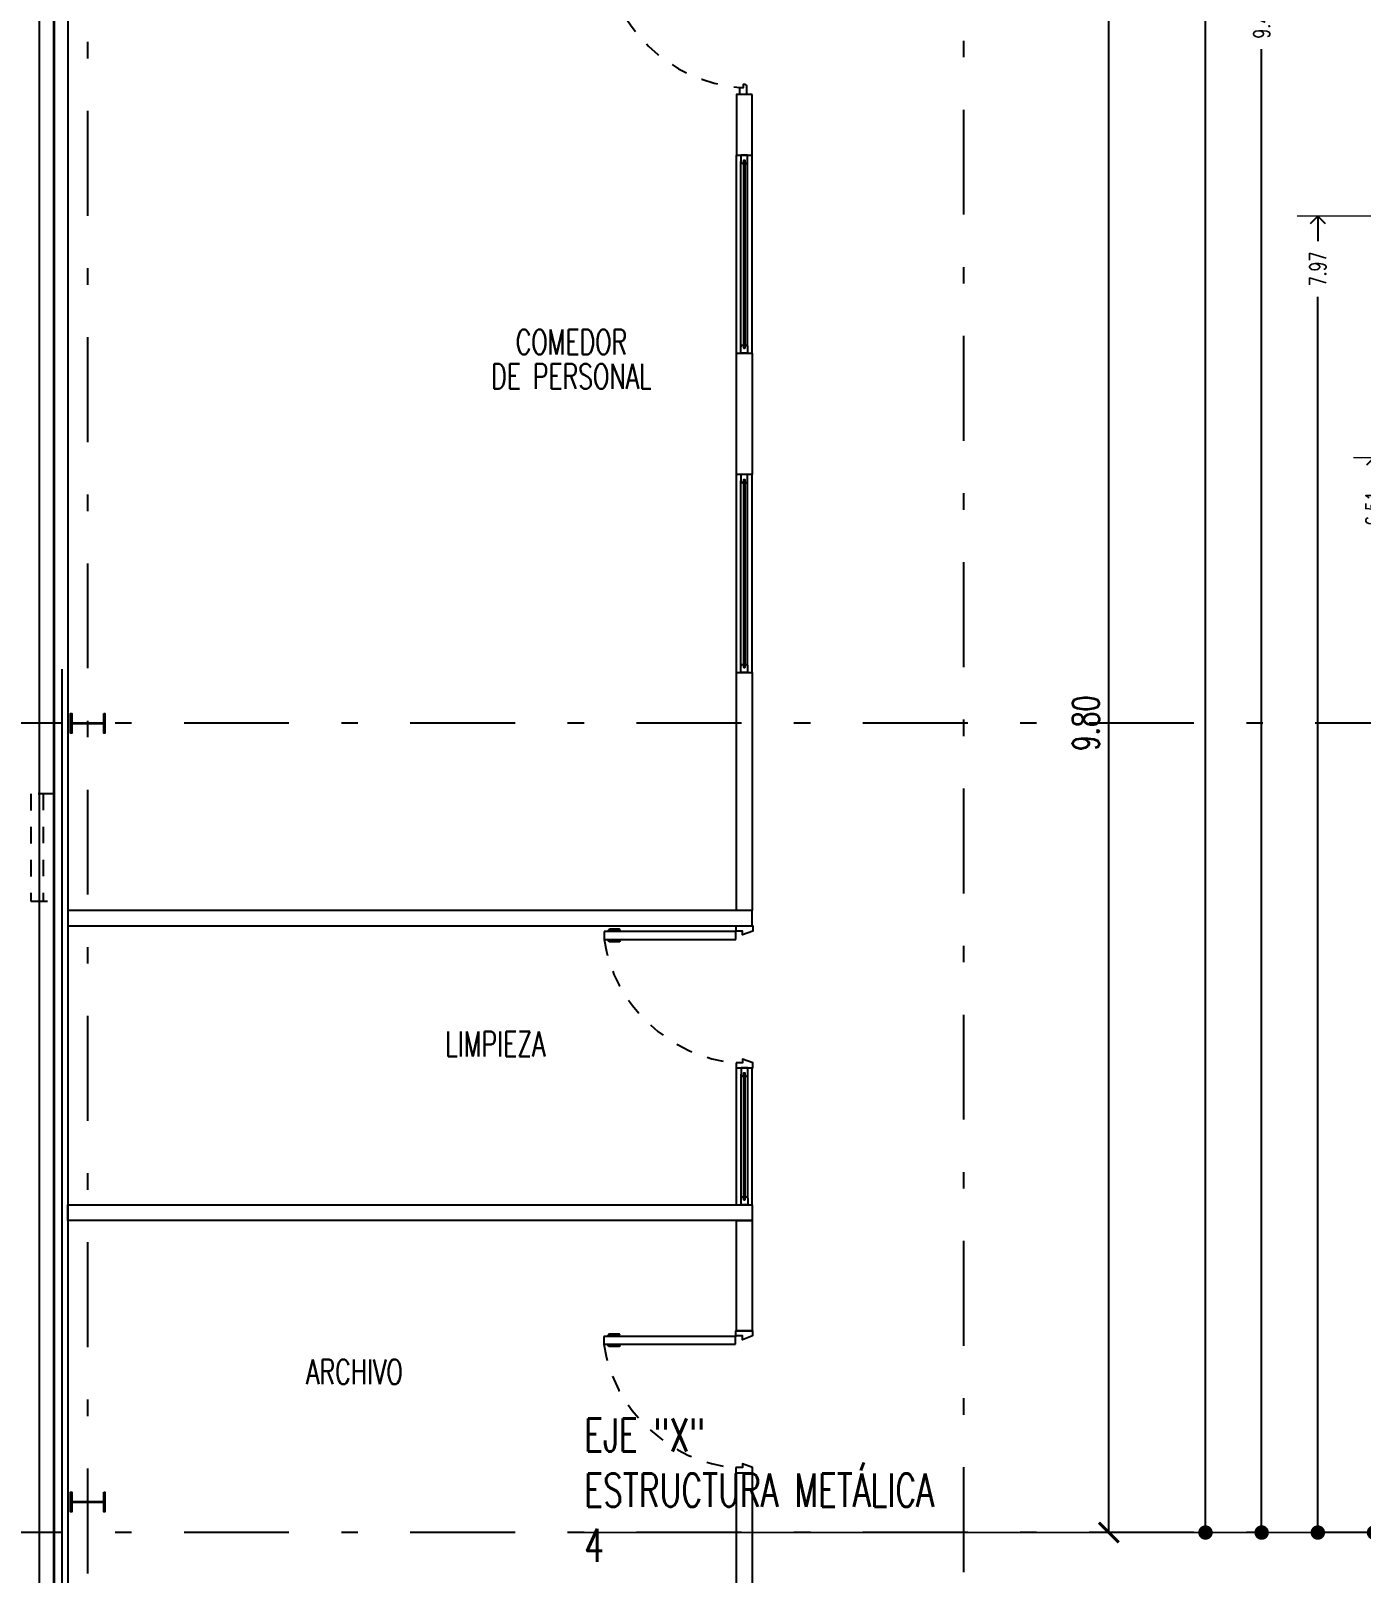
# Model space of a CAD drawing. Header units: millimetres. Extents: x -579 to 213, y -67 to 509.
# Drawn here: x -53.39 to -45.33, y 4.65 to 13.99 of the extents above; entities that cross this region are included whole.
import ezdxf
from ezdxf.enums import TextEntityAlignment as Align
from ezdxf.xclip import XClip

# ---------------------------------------------------------------- set-up
doc = ezdxf.new("R2010")
doc.units = ezdxf.units.MM
doc.header["$LTSCALE"] = 0.1
for name, pattern in [('HIDDEN', [0.375, 0.25, -0.125]), ('X REF - ANELO INST bind$0$X REF - ANELO$0$DASHDOT2', [12.7, 6.35, -3.175, 0, -3.175]), ('X REF - ANELO INST bind$0$X REF - ANELO$0$DASHED', [0.75, 0.5, -0.25]), ('X REF - ANELO INST bind$0$X REF - ANELO$0$DASHED2', [0.375, 0.25, -0.125])]:
    doc.linetypes.add(name, pattern=pattern)
for name, color, linetype in [('00 - EJE-DIST -X-  MUROS', 92, 'Continuous'), ('X REF - ANELO INST bind$0$X REF - ANELO$0$A-TABIQUE PRY', 7, 'Continuous'), ('X REF - ANELO INST bind$0$X REF - ANELO$0$A-VISTAS', 8, 'Continuous'), ('X REF - ANELO INST bind$0$X REF - ANELO$0$C-ALUMINIO', 8, 'Continuous'), ('X REF - ANELO INST bind$0$X REF - ANELO$0$C-MADERA', 8, 'Continuous'), ('X REF - ANELO INST bind$0$X REF - ANELO$0$C-METALICA', 8, 'Continuous'), ('X REF - ANELO INST bind$0$X REF - ANELO$0$MET-COLUMNA METALICA', 7, 'Continuous'), ('X REF - ANELO INST bind$0$X REF - ANELO$0$MET-CORREAS DE CV', 7, 'Continuous'), ('X REF - ANELO INST bind$0$X REF - ANELO$0$MET-EJE CABRIADAS', 8, 'X REF - ANELO INST bind$0$X REF - ANELO$0$DASHDOT2'), ('X REF - ANELO INST bind$0$X REF - ANELO$0$MET-LANA VIDRIO', 8, 'Continuous'), ('X REF - ANELO INST bind$0$X REF - ANELO$0$R-NOMBRE LOCAL', 7, 'Continuous')]:
    doc.layers.add(name, color=color, linetype=linetype)
doc.styles.add('ROMANS', font='romans.shx', dxfattribs={"width": 0.7})
doc.styles.get("Standard").update_dxf_attribs({"font": 'arial.ttf'})
doc.styles.add('X REF - ANELO INST bind$0$X REF - ANELO$0$VAUX', font='romans.shx', dxfattribs={"width": 0.85})
doc.linetypes.add('X REF - ANELO INST bind$0$X REF - ANELO$0$REFERENCIAL CORTE TRANSVERSAL WM$0$BATTING', pattern='A,0.00254,-2.54,[134,ltypeshp.shx,S=2.54,R=0,X=-2.54,Y=0],-5.08,[134,ltypeshp.shx,S=2.54,R=180,X=2.54,Y=0],-2.54', length=10.16254)
doc.dimstyles.new('COTA 1-100', dxfattribs={"dimtxt": 0.16, "dimasz": 0.12, "dimexe": 0.08, "dimexo": 0.08, "dimgap": 0.06, "dimtad": 1, "dimzin": 0, "dimdsep": 46, "dimtxsty": 'ROMANS', "dimblk": 'ARCHTICK', "dimcen": 0, "dimclrd": 256, "dimclre": 8, "dimclrt": 256, "dimadec": 0, "dimazin": 0, "dimtfac": 1, "dimtofl": 0, "dimtmove": 0, "dimatfit": 3, "dimldrblk": 'ARCHTICK', "dimfxl": 1, "dimtolj": 1, "dimtzin": 0, "dimlwd": -1, "dimlwe": -1, "dimarcsym": 0})
doc.dimstyles.new('Cotas Replanteo', dxfattribs={"dimscale": 2.5, "dimtxt": 0.04, "dimasz": 0.035, "dimexe": 0.05, "dimexo": 0.05, "dimgap": 0.025, "dimtad": 1, "dimjust": 2, "dimzin": 0, "dimdsep": 46, "dimtxsty": 'ROMANS', "dimblk1": 'DOT', "dimblk2": 'OPEN90', "dimsah": 1, "dimcen": 0.12, "dimse1": 1, "dimclrd": 256, "dimclre": 256, "dimclrt": 256, "dimadec": 0, "dimazin": 0, "dimtfac": 1, "dimtix": 1, "dimtmove": 0, "dimatfit": 2, "dimldrblk": 'OPEN90', "dimfxl": 0.05, "dimtolj": 1, "dimtzin": 0, "dimlwe": 9, "dimarcsym": 1})

# ---------------------------------------------------------------- blocks, each defined once
blk = doc.blocks.new('X REF - ANELO INST bind$0$X REF - ANELO$0$COL MET 20')
at = {"layer": 'X REF - ANELO INST bind$0$X REF - ANELO$0$MET-COLUMNA METALICA'}
blk.add_hatch(color=256, dxfattribs=at).paths.add_polyline_path([(-0.0971, -0.0036, -0.414214), (-0.0935, 0), (0.0935, 0, -0.414214), (0.0971, -0.0036), (0.0971, -0.0568), (0.1045, -0.0568), (0.1045, 0.0615), (0.0971, 0.0615), (0.0971, 0.0083, -0.414214), (0.0935, 0.0047), (-0.0935, 0.0047, -0.414214), (-0.0971, 0.0083), (-0.0971, 0.0615), (-0.1045, 0.0615), (-0.1045, -0.0568), (-0.0971, -0.0568)])
blk.add_lwpolyline([(-0.0971, -0.0568), (-0.1045, -0.0568), (-0.1045, 0.0615), (-0.0971, 0.0615), (-0.0971, 0.0083, 0.414214), (-0.0935, 0.0047), (0.0935, 0.0047, 0.414214), (0.0971, 0.0083), (0.0971, 0.0615), (0.1045, 0.0615), (0.1045, -0.0568), (0.0971, -0.0568), (0.0971, -0.0036, 0.414214), (0.0935, 0), (-0.0935, 0, 0.414214), (-0.0971, -0.0036)], format="xyb", close=True, dxfattribs=at)
blk = doc.blocks.new('X REF - ANELO INST bind$0$X REF - ANELO$0$N Local')
at = {"layer": 'X REF - ANELO INST bind$0$X REF - ANELO$0$R-NOMBRE LOCAL', "lineweight": 0, "style": 'X REF - ANELO INST bind$0$X REF - ANELO$0$VAUX', "width": 0.85}
for p in [(6337.572, -934.455), (6337.572, -934.715)]:
    blk.add_attdef('NOMBRE', text='', height=0.182, dxfattribs=at).set_placement(p, align=Align.CENTER)
blk = doc.blocks.new('X REF - ANELO INST bind$0$X REF - ANELO$0$P MADERA 086')
at = {"layer": 'X REF - ANELO INST bind$0$X REF - ANELO$0$C-MADERA'}
for p, q in [((0.0203, 0.8657, 0.0208), (0.0204, 0.8672, 0.0208)), ((0.0203, 0.8064, 0.0208), (0.0203, 0.8657, 0.0208)), ((0.0204, 0.8672, 0.0208), (0.0208, 0.8687, 0.0208)), ((0.0208, 0.8687, 0.0208), (0.0215, 0.8701, 0.0208)), ((0.0215, 0.8701, 0.0208), (0.0224, 0.8714, 0.0208)), ((0.0224, 0.8714, 0.0208), (0.0235, 0.8725, 0.0208)), ((0.0235, 0.8725, 0.0208), (0.0247, 0.8734, 0.0208)), ((0.0247, 0.8734, 0.0208), (0.0261, 0.8741, 0.0208)), ((0.0261, 0.8741, 0.0208), (0.0277, 0.8745, 0.0208)), ((0.0277, 0.8605, 0.0208), (0.0276, 0.86, 0.0208)), ((0.0276, 0.86, 0.0208), (0.0276, 0.8596, 0.0208)), ((0.0276, 0.8596, 0.0208), (0.0276, 0.8064, 0.0208)), ((0.0277, 0.8745, 0.0208), (0.0292, 0.8746, 0.0208)), ((0.0279, 0.8609, 0.0208), (0.0277, 0.8605, 0.0208)), ((0.0282, 0.8613, 0.0208), (0.0279, 0.8609, 0.0208)), ((0.0285, 0.8616, 0.0208), (0.0282, 0.8613, 0.0208)), ((0.0289, 0.8619, 0.0208), (0.0285, 0.8616, 0.0208)), ((0.0293, 0.8621, 0.0208), (0.0289, 0.8619, 0.0208)), ((0.0292, 0.8746, 0.0208), (0.0319, 0.8746, 0.0208)), ((0.0298, 0.8622, 0.0208), (0.0293, 0.8621, 0.0208)), ((0.0302, 0.8623, 0.0208), (0.0298, 0.8622, 0.0208)), ((0.0319, 0.8623, 0.0208), (0.0302, 0.8623, 0.0208)), ((0.0319, 0.879, 0.0208), (0.0344, 0.879, 0.0208)), ((0.0344, 0.879, 0.0208), (0.0319, 0.879, 0.0208)), ((0.0319, 0.8746, 0.0208), (0.0319, 0.879, 0.0208)), ((0.0319, 0.8623, 0.0208), (0.0319, 0.8746, 0.0208)), ((0.0319, 0.856, 0.0208), (0.0319, 0.8623, 0.0208)), ((0.0344, 0.856, 0.0208), (0.0319, 0.856, 0.0208)), ((0.0344, 0.856, 0.0208), (0.0319, 0.856, 0.0208)), ((0.0344, 0.1032), (0.0344, 0.9, 0.0208)), ((0.0344, 0.9, 0.0208), (0.0815, 0.9, 0.0208)), ((0.0815, 0.9, 0.0208), (0.0815, 0.1032)), ((0.084, 0.879, 0.0208), (0.0815, 0.879, 0.0208)), ((0.0815, 0.879, 0.0208), (0.084, 0.879, 0.0208)), ((0.0815, 0.856, 0.0208), (0.084, 0.856, 0.0208)), ((0.0815, 0.856, 0.0208), (0.084, 0.856, 0.0208)), ((0.084, 0.8746, 0.0208), (0.084, 0.879, 0.0208)), ((0.084, 0.8623, 0.0208), (0.084, 0.8746, 0.0208)), ((0.0867, 0.8746, 0.0208), (0.084, 0.8746, 0.0208)), ((0.084, 0.8623, 0.0208), (0.0856, 0.8623, 0.0208)), ((0.084, 0.856, 0.0208), (0.084, 0.8623, 0.0208)), ((0.0856, 0.8623, 0.0208), (0.0861, 0.8622, 0.0208)), ((0.0861, 0.8622, 0.0208), (0.0865, 0.8621, 0.0208)), ((0.0865, 0.8621, 0.0208), (0.087, 0.8619, 0.0208)), ((0.0882, 0.8745, 0.0208), (0.0867, 0.8746, 0.0208)), ((0.087, 0.8619, 0.0208), (0.0874, 0.8616, 0.0208)), ((0.0874, 0.8616, 0.0208), (0.0877, 0.8613, 0.0208)), ((0.0877, 0.8613, 0.0208), (0.0879, 0.8609, 0.0208)), ((0.0879, 0.8609, 0.0208), (0.0881, 0.8605, 0.0208)), ((0.0881, 0.8605, 0.0208), (0.0883, 0.86, 0.0208)), ((0.0897, 0.8741, 0.0208), (0.0882, 0.8745, 0.0208)), ((0.0883, 0.86, 0.0208), (0.0883, 0.8596, 0.0208)), ((0.0883, 0.8596, 0.0208), (0.0883, 0.8064, 0.0208)), ((0.0912, 0.8734, 0.0208), (0.0897, 0.8741, 0.0208)), ((0.0924, 0.8725, 0.0208), (0.0912, 0.8734, 0.0208)), ((0.0935, 0.8714, 0.0208), (0.0924, 0.8725, 0.0208)), ((0.0944, 0.8701, 0.0208), (0.0935, 0.8714, 0.0208)), ((0.0951, 0.8687, 0.0208), (0.0944, 0.8701, 0.0208)), ((0.0955, 0.8672, 0.0208), (0.0951, 0.8687, 0.0208)), ((0.0956, 0.8657, 0.0208), (0.0955, 0.8672, 0.0208)), ((0.0956, 0.8064, 0.0208), (0.0956, 0.8657, 0.0208)), ((0.0205, 0.8057, 0.0208), (0.0203, 0.8064, 0.0208)), ((0.0209, 0.8051, 0.0208), (0.0205, 0.8057, 0.0208)), ((0.0213, 0.8046, 0.0208), (0.0209, 0.8051, 0.0208)), ((0.0219, 0.8042, 0.0208), (0.0213, 0.8046, 0.0208)), ((0.0226, 0.8039, 0.0208), (0.0219, 0.8042, 0.0208)), ((0.0232, 0.8037, 0.0208), (0.0226, 0.8039, 0.0208)), ((0.0239, 0.8036, 0.0208), (0.0232, 0.8037, 0.0208)), ((0.0246, 0.8037, 0.0208), (0.0239, 0.8036, 0.0208)), ((0.0253, 0.8039, 0.0208), (0.0246, 0.8037, 0.0208)), ((0.0259, 0.8042, 0.0208), (0.0253, 0.8039, 0.0208)), ((0.0265, 0.8046, 0.0208), (0.0259, 0.8042, 0.0208)), ((0.027, 0.8051, 0.0208), (0.0265, 0.8046, 0.0208)), ((0.0273, 0.8057, 0.0208), (0.027, 0.8051, 0.0208)), ((0.0276, 0.8064, 0.0208), (0.0273, 0.8057, 0.0208)), ((0.0883, 0.8064, 0.0208), (0.0885, 0.8057, 0.0208)), ((0.0885, 0.8057, 0.0208), (0.0889, 0.8051, 0.0208)), ((0.0889, 0.8051, 0.0208), (0.0894, 0.8046, 0.0208)), ((0.0894, 0.8046, 0.0208), (0.0899, 0.8042, 0.0208)), ((0.0899, 0.8042, 0.0208), (0.0906, 0.8039, 0.0208)), ((0.0906, 0.8039, 0.0208), (0.0912, 0.8037, 0.0208)), ((0.0912, 0.8037, 0.0208), (0.0919, 0.8036, 0.0208)), ((0.0919, 0.8036, 0.0208), (0.0926, 0.8037, 0.0208)), ((0.0926, 0.8037, 0.0208), (0.0933, 0.8039, 0.0208)), ((0.0933, 0.8039, 0.0208), (0.0939, 0.8042, 0.0208)), ((0.0939, 0.8042, 0.0208), (0.0945, 0.8046, 0.0208)), ((0.0945, 0.8046, 0.0208), (0.095, 0.8051, 0.0208)), ((0.095, 0.8051, 0.0208), (0.0953, 0.8057, 0.0208)), ((0.0953, 0.8057, 0.0208), (0.0956, 0.8064, 0.0208)), ((0.0815, 0.1032), (0.0344, 0.1032))]:
    blk.add_line(p, q, dxfattribs=at)
for points in [[(0.0312, 0.1), (0, 0.1), (0, 0), (0.0312, 0), (0.0537, 0.0612), (0.0312, 0.0612)], [(0.8286, 0.1), (0.8598, 0.1), (0.8598, 0), (0.8286, 0), (0.8061, 0.0612), (0.8286, 0.0612)]]:
    blk.add_lwpolyline(points, close=True, dxfattribs=at)
at = {"layer": 'X REF - ANELO INST bind$0$X REF - ANELO$0$C-MADERA', "color": 8, "linetype": 'X REF - ANELO INST bind$0$X REF - ANELO$0$DASHED2', "extrusion": (0, 0, -1)}
blk.add_ellipse((0.0846, 0.1525, 0.0096), major_axis=(-0.5415, 0.5897), ratio=0.868484, start_param=0.809199, end_param=2.30953, dxfattribs=at)
at = {"layer": 'X REF - ANELO INST bind$0$X REF - ANELO$0$C-MADERA', "extrusion": (0, 0, -1)}
blk.add_ellipse((0.0316, 0.1032), major_axis=(0.00195, 0.00195), ratio=1, start_param=1.570796326794897, end_param=7.853981633974483, dxfattribs=at)
blk = doc.blocks.new('X REF - ANELO INST bind$0$X REF - ANELO$0$PA 0.86')
at = {"layer": 'X REF - ANELO INST bind$0$X REF - ANELO$0$C-ALUMINIO', "color": 8}
for p, q in [((-48.7083, 14.4594), (-48.0683, 14.4594)), ((-48.7083, 14.4214), (-48.0683, 14.4214))]:
    blk.add_line(p, q, dxfattribs=at)
at = {"layer": 'X REF - ANELO INST bind$0$X REF - ANELO$0$C-ALUMINIO'}
for points in [[(-48.7683, 14.4444), (-48.7883, 14.4444), (-48.7883, 14.4516, -0.387306), (-48.7812, 14.4594), (-48.7083, 14.4594), (-48.7083, 14.4434), (-48.7258, 14.4434), (-48.7258, 14.4374), (-48.7083, 14.4374), (-48.7083, 14.4214), (-48.7683, 14.4214), (-48.7683, 14.4444), (-48.7883, 14.4444)], [(-48.0083, 14.4444), (-47.9883, 14.4444), (-47.9883, 14.4516, 0.387306), (-47.9954, 14.4594), (-48.0683, 14.4594), (-48.0683, 14.4434), (-48.0507, 14.4434), (-48.0507, 14.4374), (-48.0683, 14.4374), (-48.0683, 14.4214), (-48.0083, 14.4214), (-48.0083, 14.4444), (-47.9883, 14.4444)], [(-47.9678, 14.4669), (-47.9678, 14.4239, 0.502809), (-47.9678, 14.4239), (-47.9678, 14.4239), (-47.9678, 14.4239), (-47.9448, 14.4239), (-47.9448, 14.4042), (-47.9382, 14.4042, 0.418366), (-47.9278, 14.4146), (-47.9278, 14.4669), (-47.9678, 14.4669)]]:
    blk.add_lwpolyline(points, format="xyb", dxfattribs=at)
blk.add_lwpolyline([(-48.7258, 14.4374), (-48.7258, 14.4434), (-48.0507, 14.4434), (-48.0507, 14.4374)], close=True, dxfattribs=at)
at = {"layer": 'X REF - ANELO INST bind$0$X REF - ANELO$0$C-ALUMINIO', "elevation": -0.0157}
blk.add_lwpolyline([(-47.9678, 13.6069), (-47.9678, 13.65, -0.502809), (-47.9678, 13.65), (-47.9678, 13.65), (-47.9678, 13.65), (-47.9448, 13.65), (-47.9448, 13.6697), (-47.9382, 13.6697, -0.418366), (-47.9278, 13.6592), (-47.9278, 13.6069), (-47.9678, 13.6069)], format="xyb", dxfattribs=at)
at = {"layer": 'X REF - ANELO INST bind$0$X REF - ANELO$0$C-ALUMINIO'}
blk.add_circle((-47.9778, 14.4544, 0.0003), 0.00857, dxfattribs=at)
at = {"layer": 'X REF - ANELO INST bind$0$X REF - ANELO$0$C-ALUMINIO', "color": 8, "linetype": 'X REF - ANELO INST bind$0$X REF - ANELO$0$DASHED2'}
blk.add_arc((-47.8945, 14.5466, -0.0159), 0.8996, 186.52448, 265.32882, dxfattribs=at)
blk = doc.blocks.new('X REF - ANELO INST bind$0$X REF - ANELO')
at = {"layer": 'X REF - ANELO INST bind$0$X REF - ANELO$0$A-TABIQUE PRY', "ltscale": 5}
blk.add_lwpolyline([(-53.165, 14.5609), (-53.165, 4.5849), (-53.245, 4.5849), (-53.245, 14.5609)], dxfattribs=at)
for points, elevation in [([(-49.0214, 13.6069), (-49.1164, 13.6069), (-49.1164, 13.2403), (-49.0214, 13.2403)], -0.0157), ([(-49.1164, 12.0403), (-49.0214, 12.0403), (-49.0214, 11.3069), (-49.1164, 11.3069)], -0.0118)]:
    blk.add_lwpolyline(points, close=True, dxfattribs=dict(at, elevation=elevation))
for points in [[(-49.1164, 10.1069), (-49.0214, 10.1069), (-49.0214, 8.6669), (-49.1164, 8.6669)], [(-49.0214, 8.573), (-49.0214, 8.6669), (-53.165, 8.6669), (-53.165, 8.573)], [(-53.165, 6.8834), (-49.0214, 6.8834), (-49.0214, 6.7894), (-53.165, 6.7894)]]:
    blk.add_lwpolyline(points, close=True, dxfattribs=at)
at = {"layer": 'X REF - ANELO INST bind$0$X REF - ANELO$0$A-TABIQUE PRY'}
for points in [[(-49.0214, 6.1214), (-49.1164, 6.1214), (-49.1164, 6.7894), (-49.0214, 6.7894)], [(-49.0214, 4.5848), (-49.1164, 4.5849), (-49.1164, 5.2616), (-49.0214, 5.2617)]]:
    blk.add_lwpolyline(points, close=True, dxfattribs=at)
at = {"layer": 'X REF - ANELO INST bind$0$X REF - ANELO$0$A-VISTAS'}
blk.add_line((-53.1984, 4.5849), (-53.1984, 10.127), dxfattribs=at)
at = {"layer": 'X REF - ANELO INST bind$0$X REF - ANELO$0$C-ALUMINIO', "color": 8}
for p, q in [((-49.1164, 12.0403, 0.0118), (-49.1164, 13.2403, 0)), ((-49.0889, 12.0781, -0.0118), (-49.0889, 13.2024, -0.0235)), ((-49.0489, 12.0798, -0.0118), (-49.0489, 13.2007, -0.0235)), ((-49.0214, 12.0403, 0.0039), (-49.0214, 13.2403, -0.0078)), ((-49.1164, 10.1069, 0.0059), (-49.1164, 11.3069, -0.0059)), ((-49.0214, 10.1069, 0.0059), (-49.0214, 11.3069, -0.0059)), ((-49.0889, 10.1448), (-49.0889, 11.2691, -0.0118)), ((-49.0489, 10.1465), (-49.0489, 11.2674, -0.0118)), ((-49.1164, 6.8834), (-49.1164, 7.713)), ((-49.0872, 6.9212), (-49.0872, 7.6751)), ((-49.0472, 6.9229), (-49.0472, 7.6735)), ((-49.0214, 6.8834), (-49.0214, 7.713))]:
    blk.add_line(p, q, dxfattribs=at)
at = {"layer": 'X REF - ANELO INST bind$0$X REF - ANELO$0$C-ALUMINIO'}
for points, elevation in [([(-49.0889, 13.2403), (-49.0889, 13.2024, 0.398972), (-49.0774, 13.1903), (-49.0719, 13.1903), (-49.0719, 13.2099), (-49.0659, 13.2099), (-49.0659, 13.1903), (-49.0593, 13.1903, 0.418366), (-49.0489, 13.2007), (-49.0489, 13.2402), (-49.0889, 13.2402)], -0.0235), ([(-49.0889, 12.0403), (-49.0889, 12.0781, -0.398972), (-49.0774, 12.0903), (-49.0719, 12.0903), (-49.0719, 12.0706), (-49.0659, 12.0706), (-49.0659, 12.0903), (-49.0593, 12.0903, -0.418366), (-49.0489, 12.0798), (-49.0489, 12.0403), (-49.0889, 12.0403)], -0.0118), ([(-49.0889, 11.3069), (-49.0889, 11.2691, 0.398972), (-49.0774, 11.2569), (-49.0719, 11.2569), (-49.0719, 11.2766), (-49.0659, 11.2766), (-49.0659, 11.2569), (-49.0593, 11.2569, 0.418366), (-49.0489, 11.2674), (-49.0489, 11.3069), (-49.0889, 11.3069)], -0.0118)]:
    blk.add_lwpolyline(points, format="xyb", dxfattribs=dict(at, elevation=elevation))
at = {"layer": 'X REF - ANELO INST bind$0$X REF - ANELO$0$C-ALUMINIO', "elevation": -0.0118}
blk.add_lwpolyline([(-49.0659, 13.1903), (-49.0659, 12.0706), (-49.0719, 12.0706), (-49.0719, 13.1903)], dxfattribs=at)
at = {"layer": 'X REF - ANELO INST bind$0$X REF - ANELO$0$C-ALUMINIO'}
for points in [[(-49.0659, 11.2569), (-49.0659, 10.1373), (-49.0719, 10.1373), (-49.0719, 11.2569)], [(-49.0642, 7.663), (-49.0642, 6.9137), (-49.0702, 6.9137), (-49.0702, 7.663)]]:
    blk.add_lwpolyline(points, dxfattribs=at)
for points in [[(-49.0889, 10.1069), (-49.0889, 10.1448, -0.398972), (-49.0774, 10.1569), (-49.0719, 10.1569), (-49.0719, 10.1373), (-49.0659, 10.1373), (-49.0659, 10.1569), (-49.0593, 10.1569, -0.418366), (-49.0489, 10.1465), (-49.0489, 10.1069), (-49.0889, 10.1069)], [(-49.0872, 7.713), (-49.0872, 7.6751, 0.398972), (-49.0757, 7.663), (-49.0702, 7.663), (-49.0702, 7.6827), (-49.0642, 7.6827), (-49.0642, 7.663), (-49.0576, 7.663, 0.418366), (-49.0472, 7.6735), (-49.0472, 7.713), (-49.0872, 7.713)], [(-49.0872, 6.8834), (-49.0872, 6.9212, -0.398972), (-49.0757, 6.9334), (-49.0702, 6.9334), (-49.0702, 6.9137), (-49.0642, 6.9137), (-49.0642, 6.9334), (-49.0576, 6.9334, -0.418366), (-49.0472, 6.9229), (-49.0472, 6.8834), (-49.0872, 6.8834)]]:
    blk.add_lwpolyline(points, format="xyb", dxfattribs=at)
at = {"layer": 'X REF - ANELO INST bind$0$X REF - ANELO$0$C-METALICA', "linetype": 'X REF - ANELO INST bind$0$X REF - ANELO$0$DASHED'}
blk.add_line((-53.3139, 9.3739), (-53.3139, 8.7239), dxfattribs=at)
blk.add_lwpolyline([(-53.245, 9.373), (-53.3884, 9.373), (-53.3884, 8.723), (-53.245, 8.723)], close=True, dxfattribs=at)
at = {"layer": 'X REF - ANELO INST bind$0$X REF - ANELO$0$MET-CORREAS DE CV'}
for p, q in [((-53.2484, 10.127), (-53.2484, 14.7743)), ((-53.2484, -0.2433), (-53.2484, 10.127))]:
    blk.add_line(p, q, dxfattribs=at)
at = {"layer": 'X REF - ANELO INST bind$0$X REF - ANELO$0$MET-EJE CABRIADAS'}
for p, q in [((-47.7395, -0.8196, 0.0194), (-47.7395, 42.1212, 0.0194)), ((-53.0439, -0.8271, -0.0011), (-53.0439, 42.1137, -0.0011)), ((-53.0439, -0.8271, -0.0011), (-53.0439, 42.1137, -0.0011)), ((1.6043, 9.7999), (-54.2799, 9.7999)), ((1.6043, 4.8999), (-54.2799, 4.8999))]:
    blk.add_line(p, q, dxfattribs=at)
at = {"layer": 'X REF - ANELO INST bind$0$X REF - ANELO$0$MET-LANA VIDRIO', "linetype": 'X REF - ANELO INST bind$0$X REF - ANELO$0$REFERENCIAL CORTE TRANSVERSAL WM$0$BATTING', "ltscale": 0.025}
blk.add_lwpolyline([(-53.3384, 14.1989), (-53.3384, -0.3377)], dxfattribs=at)
ref = blk.add_blockref('X REF - ANELO INST bind$0$X REF - ANELO$0$N Local', (5019.9426, 759.5979, -0.0309), dxfattribs=dict(xscale=-0.7999999999999545, yscale=0.8000000000000114, zscale=0.8))
ref.add_attrib('NOMBRE', 'COMEDOR', dxfattribs={"layer": 'X REF - ANELO INST bind$0$X REF - ANELO$0$R-NOMBRE LOCAL', "lineweight": 0, "height": 0.15, "style": 'X REF - ANELO INST bind$0$X REF - ANELO$0$VAUX', "width": 0.7}).set_placement((-50.1148, 12.0339, -0.0309), align=Align.CENTER)
ref.add_attrib('NOMBRE', 'DE PERSONAL', dxfattribs={"layer": 'X REF - ANELO INST bind$0$X REF - ANELO$0$R-NOMBRE LOCAL', "lineweight": 0, "height": 0.15, "style": 'X REF - ANELO INST bind$0$X REF - ANELO$0$VAUX', "width": 0.7}).set_placement((-50.1148, 11.826, -0.0309), align=Align.CENTER)
ref = blk.add_blockref('X REF - ANELO INST bind$0$X REF - ANELO$0$N Local', (5019.4816, 755.5553, -0.0174), dxfattribs=dict(xscale=-0.7999999999999545, yscale=0.8000000000000114, zscale=0.8))
ref.add_attrib('NOMBRE', 'LIMPIEZA', dxfattribs={"layer": 'X REF - ANELO INST bind$0$X REF - ANELO$0$R-NOMBRE LOCAL', "lineweight": 0, "height": 0.15, "style": 'X REF - ANELO INST bind$0$X REF - ANELO$0$VAUX', "width": 0.7}).set_placement((-50.5758, 7.7834, -0.0174), align=Align.CENTER)
ref = blk.add_blockref('X REF - ANELO INST bind$0$X REF - ANELO$0$N Local', (5018.6286, 753.5702, -0.0196), dxfattribs=dict(xscale=-0.7999999999999545, yscale=0.8000000000000114, zscale=0.8))
ref.add_attrib('NOMBRE', 'ARCHIVO', dxfattribs={"layer": 'X REF - ANELO INST bind$0$X REF - ANELO$0$R-NOMBRE LOCAL', "lineweight": 0, "height": 0.15, "style": 'X REF - ANELO INST bind$0$X REF - ANELO$0$VAUX', "width": 0.7}).set_placement((-51.4288, 5.7983, -0.0196), align=Align.CENTER)
at = {"layer": 'X REF - ANELO INST bind$0$X REF - ANELO$0$C-ALUMINIO'}
blk.add_blockref('X REF - ANELO INST bind$0$X REF - ANELO$0$PA 0.86', (-1.1278, 0), dxfattribs=at)
at = {"layer": 'X REF - ANELO INST bind$0$X REF - ANELO$0$C-MADERA', "xscale": -1, "rotation": 90}
for p in [(-49.0172, 8.5728), (-49.0189, 6.1214)]:
    blk.add_blockref('X REF - ANELO INST bind$0$X REF - ANELO$0$P MADERA 086', p, dxfattribs=at)
at = {"layer": 'X REF - ANELO INST bind$0$X REF - ANELO$0$MET-COLUMNA METALICA', "rotation": 180}
for p in [(-53.0439, 9.8022, -0.0011), (-53.0439, 5.0874, -0.0011)]:
    blk.add_blockref('X REF - ANELO INST bind$0$X REF - ANELO$0$COL MET 20', p, dxfattribs=at)
blk = doc.blocks.new('X REF - ANELO INST bind')
ref = blk.add_blockref('X REF - ANELO INST bind$0$X REF - ANELO', (0, 0))
XClip(ref).set_block_clipping_path([(-76.9680737415, -24.7711317477), (92.9860355418, 61.1669630168)])
blk = doc.blocks.new('_Dot')
at = {"color": 0, "linetype": 'ByBlock', "lineweight": -2}
blk.add_line((-0.5, 0), (-1, 0), dxfattribs=at)
at = {"color": 0, "linetype": 'ByBlock', "const_width": 0.5}
blk.add_lwpolyline([(-0.25, 0, 1), (0.25, 0, 1)], format="xyb", close=True, dxfattribs=at)
blk = doc.blocks.new('_Open90')
at = {"color": 0, "linetype": 'ByBlock', "lineweight": -2}
for p, q in [((0, 0), (-1, 0)), ((-0.5, 0.5), (0, 0)), ((0, 0), (-0.5, -0.5))]:
    blk.add_line(p, q, dxfattribs=at)
blk = doc.blocks.new('*D166')
at = {"layer": '00 - EJE-DIST -X-  MUROS', "lineweight": 9, "transparency": 16777216}
blk.add_line((-42.8014, 11.4081), (-45.3804, 11.4081), dxfattribs=at)
at = {"layer": '00 - EJE-DIST -X-  MUROS', "lineweight": -2, "transparency": 16777216}
for p, q in [((-45.2554, 11.3206), (-45.2554, 11.2581)), ((-45.2554, 4.9874), (-45.2554, 10.9431))]:
    blk.add_line(p, q, dxfattribs=at)
at = {"layer": 'Defpoints', "color": 0, "transparency": 16777216}
for p in [(-45.2554, 11.4081), (-42.6764, 11.4081), (-45.5033, 4.8999)]:
    blk.add_point(p, dxfattribs=at)
at = {"layer": '00 - EJE-DIST -X-  MUROS', "lineweight": -2, "transparency": 16777216, "xscale": 0.08750000000000001, "yscale": 0.08750000000000001, "zscale": 0.08750000000000001}
for name, p, rotation in [('_Open90', (-45.2554, 11.4081), 90), ('_Dot', (-45.2554, 4.8999), 270)]:
    blk.add_blockref(name, p, dxfattribs=dict(at, rotation=rotation))
at = {"layer": '00 - EJE-DIST -X-  MUROS', "transparency": 16777216, "insert": (-45.2554, 11.1006), "char_height": 0.1, "attachment_point": 5, "rotation": 90, "style": 'ROMANS'}
blk.add_mtext('\\A1;6.51', dxfattribs=at)
blk = doc.blocks.new('*D167')
at = {"layer": '00 - EJE-DIST -X-  MUROS', "lineweight": 9, "transparency": 16777216}
blk.add_line((-42.8014, 12.8701), (-45.7205, 12.8701), dxfattribs=at)
at = {"layer": '00 - EJE-DIST -X-  MUROS', "lineweight": -2, "transparency": 16777216}
for p, q in [((-45.5955, 12.7826), (-45.5955, 12.7201)), ((-45.5955, 4.9874), (-45.5955, 12.3818))]:
    blk.add_line(p, q, dxfattribs=at)
at = {"layer": 'Defpoints', "color": 0, "transparency": 16777216}
for p in [(-45.5955, 12.8701), (-42.6764, 12.8701), (-45.8435, 4.8999)]:
    blk.add_point(p, dxfattribs=at)
at = {"layer": '00 - EJE-DIST -X-  MUROS', "lineweight": -2, "transparency": 16777216, "xscale": 0.08750000000000001, "yscale": 0.08750000000000001, "zscale": 0.08750000000000001}
for name, p, rotation in [('_Open90', (-45.5955, 12.8701), 90), ('_Dot', (-45.5955, 4.8999), 270)]:
    blk.add_blockref(name, p, dxfattribs=dict(at, rotation=rotation))
at = {"layer": '00 - EJE-DIST -X-  MUROS', "transparency": 16777216, "insert": (-45.5955, 12.5509), "char_height": 0.1, "attachment_point": 5, "rotation": 90, "style": 'ROMANS'}
blk.add_mtext('\\A1;7.97', dxfattribs=at)
blk = doc.blocks.new('*D168')
at = {"layer": '00 - EJE-DIST -X-  MUROS', "lineweight": 9, "transparency": 16777216}
blk.add_line((-42.8014, 14.3701), (-46.0606, 14.3701), dxfattribs=at)
at = {"layer": '00 - EJE-DIST -X-  MUROS', "lineweight": -2, "transparency": 16777216}
for p, q in [((-45.9356, 14.2826), (-45.9356, 14.2201)), ((-45.9356, 4.9874), (-45.9356, 13.8818))]:
    blk.add_line(p, q, dxfattribs=at)
at = {"layer": 'Defpoints', "color": 0, "transparency": 16777216}
for p in [(-45.9356, 14.3701), (-42.6764, 14.3701), (-46.1836, 4.8999)]:
    blk.add_point(p, dxfattribs=at)
at = {"layer": '00 - EJE-DIST -X-  MUROS', "lineweight": -2, "transparency": 16777216, "xscale": 0.08750000000000001, "yscale": 0.08750000000000001, "zscale": 0.08750000000000001}
for name, p, rotation in [('_Open90', (-45.9356, 14.3701), 90), ('_Dot', (-45.9356, 4.8999), 270)]:
    blk.add_blockref(name, p, dxfattribs=dict(at, rotation=rotation))
at = {"layer": '00 - EJE-DIST -X-  MUROS', "transparency": 16777216, "insert": (-45.9356, 14.0509), "char_height": 0.1, "attachment_point": 5, "rotation": 90, "style": 'ROMANS'}
blk.add_mtext('\\A1;9.47', dxfattribs=at)
blk = doc.blocks.new('*D169')
at = {"layer": '00 - EJE-DIST -X-  MUROS', "lineweight": 9, "transparency": 16777216}
blk.add_line((-42.8011, 14.5678), (-46.4007, 14.5678), dxfattribs=at)
at = {"layer": '00 - EJE-DIST -X-  MUROS', "lineweight": -2, "transparency": 16777216}
for p, q in [((-46.2757, 14.4803), (-46.2757, 14.4178)), ((-46.2757, 4.9874), (-46.2757, 14.0795))]:
    blk.add_line(p, q, dxfattribs=at)
at = {"layer": 'Defpoints', "color": 0, "transparency": 16777216}
for p in [(-46.2757, 14.5678), (-42.6761, 14.5678), (-46.5237, 4.8999)]:
    blk.add_point(p, dxfattribs=at)
at = {"layer": '00 - EJE-DIST -X-  MUROS', "lineweight": -2, "transparency": 16777216, "xscale": 0.08750000000000001, "yscale": 0.08750000000000001, "zscale": 0.08750000000000001}
for name, p, rotation in [('_Open90', (-46.2757, 14.5678), 90), ('_Dot', (-46.2757, 4.8999), 270)]:
    blk.add_blockref(name, p, dxfattribs=dict(at, rotation=rotation))
at = {"layer": '00 - EJE-DIST -X-  MUROS', "transparency": 16777216, "insert": (-46.2757, 14.2486), "char_height": 0.1, "attachment_point": 5, "rotation": 90, "style": 'ROMANS'}
blk.add_mtext('\\A1;9.67', dxfattribs=at)
blk = doc.blocks.new('_ArchTick')
at = {"color": 0, "linetype": 'ByBlock', "const_width": 0.15}
blk.add_lwpolyline([(-0.5, -0.5), (0.5, 0.5)], dxfattribs=at)
blk = doc.blocks.new('*D180')
at = {"layer": '00 - EJE-DIST -X-  MUROS', "color": 8, "linetype": 'HIDDEN', "transparency": 16777216}
blk.add_line((-46.8982, 14.6999), (-46.7805, 14.6999), dxfattribs=at)
at = {"layer": '00 - EJE-DIST -X-  MUROS', "transparency": 16777216}
blk.add_line((-46.8605, 4.8999), (-46.8605, 14.6999), dxfattribs=at)
at = {"layer": 'Defpoints', "color": 0, "transparency": 16777216}
for p in [(-46.9782, 14.6999), (-46.8605, 14.6999), (-46.8605, 4.8999)]:
    blk.add_point(p, dxfattribs=at)
at = {"layer": '00 - EJE-DIST -X-  MUROS', "transparency": 16777216, "xscale": 0.12, "yscale": 0.12, "zscale": 0.12}
for p, rotation in [((-46.8605, 14.6999), 90), ((-46.8605, 4.8999), 270)]:
    blk.add_blockref('_ArchTick', p, dxfattribs=dict(at, rotation=rotation))
at = {"layer": '00 - EJE-DIST -X-  MUROS', "transparency": 16777216, "insert": (-47.0005, 9.7999), "char_height": 0.16, "attachment_point": 5, "rotation": 90, "style": 'ROMANS'}
blk.add_mtext('\\A1;9.80', dxfattribs=at)

msp = doc.modelspace()

# ---------------------------------------------------------------- linework, layer by layer
at = {"layer": '00 - EJE-DIST -X-  MUROS', "const_width": 0.01, "elevation": 0}
msp.add_lwpolyline([(-50.0373, 4.8999), (-24.2415, 4.8999)], dxfattribs=at)

# ---------------------------------------------------------------- block references
msp.add_blockref('X REF - ANELO INST bind', (0, 0))

# ---------------------------------------------------------------- texts
at = {"insert": (-50.0371, 5.59, -0.0272), "char_height": 0.2, "attachment_point": 1}
msp.add_mtext_dynamic_manual_height_columns('{\\Fromans|c0;\\W0.7;\\C2;EJE "X" \\PESTRUCTURA METÁLICA\\P4}', width=3.61802, gutter_width=12.5, heights=[0], dxfattribs=at)

# ---------------------------------------------------------------- dimensions: what is measured, and where the dimension line sits
at = {"layer": '00 - EJE-DIST -X-  MUROS'}
dim = msp.add_linear_dim(base=(-46.8605, 14.6999), p1=(-46.8605, 4.8999), p2=(-46.9782, 14.6999), angle=90, dimstyle='COTA 1-100', dxfattribs=at)
dim.commit()
dim.dimension.update_dxf_attribs({"geometry": '*D180', "text_midpoint": (-47.0005, 9.7999)})
for base, p1, p2, picture, middle in [((-46.2757, 14.5678), (-46.5237, 4.8999), (-42.6761, 14.5678), '*D169', (-46.2757, 14.2486)), ((-45.9356, 14.3701), (-46.1836, 4.8999), (-42.6764, 14.3701), '*D168', (-45.9356, 14.0509)), ((-45.5955, 12.8701), (-45.8435, 4.8999), (-42.6764, 12.8701), '*D167', (-45.5955, 12.5509)), ((-45.2554, 11.4081), (-45.5033, 4.8999), (-42.6764, 11.4081), '*D166', (-45.2554, 11.1006))]:
    dim = msp.add_linear_dim(base=base, p1=p1, p2=p2, angle=90, dimstyle='Cotas Replanteo', override={"dimtad": 0}, dxfattribs=at)
    dim.commit()
    dim.dimension.update_dxf_attribs({"geometry": picture, "text_midpoint": middle})

doc.saveas('drawing.dxf')
